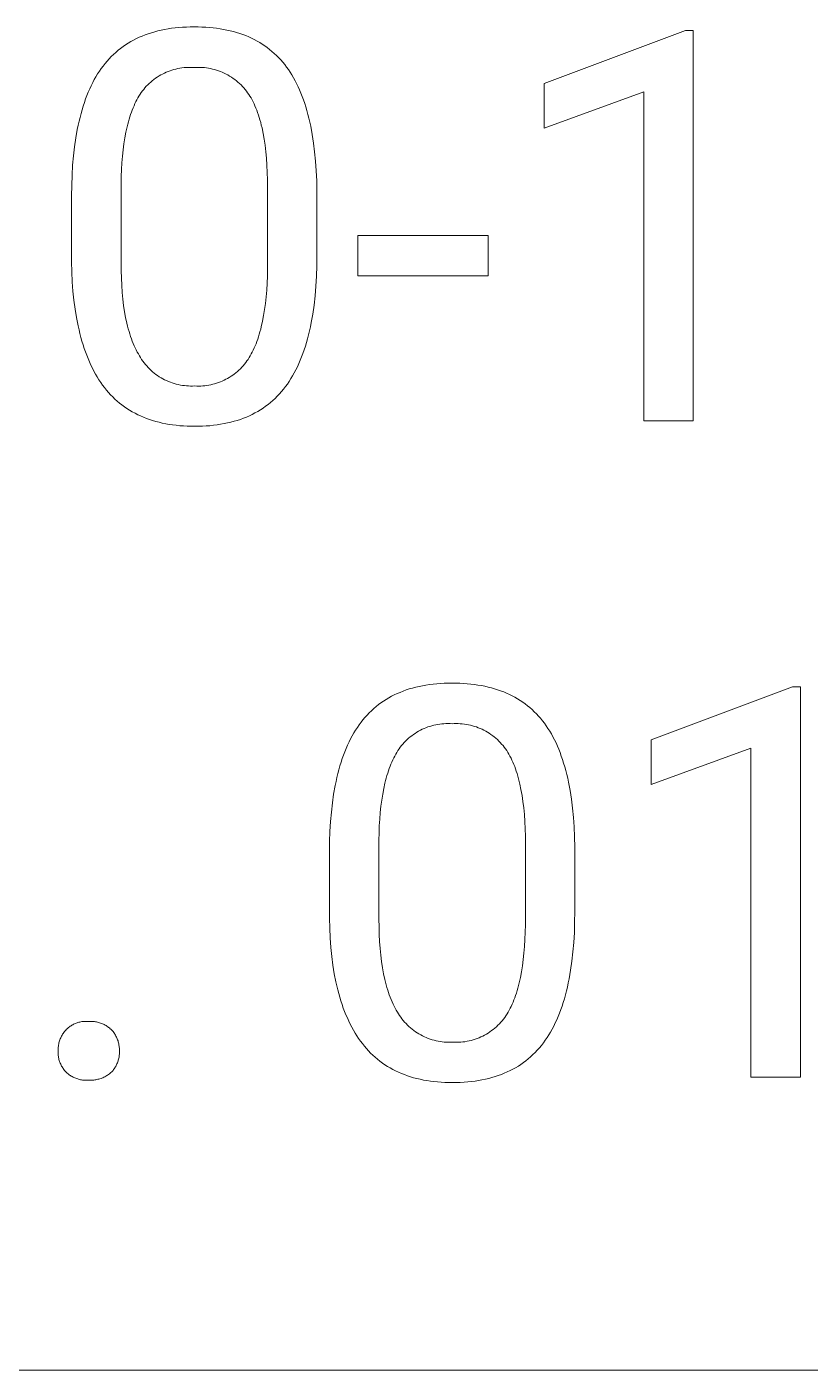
# Model space of a CAD drawing. Header units: millimetres. Extents: x 578 to 4608, y -138 to 2677.
# Drawn here: x 3708.7 to 3785.6, y 87 to 218.9 of the extents above; entities that cross this region are included whole.
import ezdxf

# ---------------------------------------------------------------- set-up
doc = ezdxf.new("R2010")
doc.units = ezdxf.units.MM
doc.header["$MEASUREMENT"] = 0
doc.layers.add('Domyślny', color=7, linetype='Continuous', true_color=0x000000)

msp = doc.modelspace()

# ---------------------------------------------------------------- linework, layer by layer
at = {"layer": 'Domyślny', "color": 18, "lineweight": 15, "true_color": 0x000000}
for p, q in [((3719.21, 217.57), (3719.49, 217.71)), ((3719.49, 217.71), (3719.77, 217.84)), ((3719.77, 217.84), (3720.06, 217.96)), ((3720.06, 217.96), (3720.35, 218.08)), ((3720.35, 218.08), (3720.65, 218.19)), ((3720.65, 218.19), (3720.96, 218.29)), ((3720.96, 218.29), (3721.28, 218.38)), ((3721.28, 218.38), (3721.6, 218.46)), ((3721.6, 218.46), (3721.92, 218.54)), ((3721.92, 218.54), (3722.26, 218.61)), ((3722.26, 218.61), (3722.6, 218.67)), ((3722.6, 218.67), (3722.94, 218.72)), ((3722.94, 218.72), (3723.3, 218.76)), ((3723.3, 218.76), (3723.66, 218.8)), ((3723.66, 218.8), (3724.02, 218.83)), ((3724.02, 218.83), (3724.39, 218.85)), ((3724.39, 218.85), (3724.77, 218.86)), ((3724.77, 218.86), (3725.16, 218.86)), ((3725.16, 218.86), (3725.54, 218.86)), ((3725.54, 218.86), (3725.92, 218.85)), ((3725.92, 218.85), (3726.29, 218.83)), ((3726.29, 218.83), (3726.65, 218.8)), ((3726.65, 218.8), (3727.01, 218.77)), ((3727.01, 218.77), (3727.36, 218.72)), ((3727.36, 218.72), (3727.7, 218.67)), ((3727.7, 218.67), (3728.04, 218.62)), ((3728.04, 218.62), (3728.37, 218.55)), ((3728.37, 218.55), (3728.7, 218.48)), ((3728.7, 218.48), (3729.01, 218.4)), ((3729.01, 218.4), (3729.33, 218.31)), ((3729.33, 218.31), (3729.63, 218.21)), ((3729.63, 218.21), (3729.93, 218.11)), ((3729.93, 218.11), (3730.22, 218)), ((3730.22, 218), (3730.51, 217.88)), ((3730.51, 217.88), (3730.79, 217.75)), ((3730.79, 217.75), (3731.06, 217.61)), ((3731.06, 217.61), (3731.33, 217.47)), ((3759.52, 213.31), (3773.41, 218.51)), ((3773.41, 218.51), (3774.17, 218.51)), ((3774.17, 218.51), (3774.17, 180.17)), ((3717.24, 216.16), (3717.47, 216.36)), ((3717.47, 216.36), (3717.7, 216.56)), ((3717.7, 216.56), (3717.93, 216.75)), ((3717.93, 216.75), (3718.18, 216.93)), ((3718.18, 216.93), (3718.43, 217.1)), ((3718.43, 217.1), (3718.68, 217.26)), ((3718.68, 217.26), (3718.94, 217.42)), ((3718.94, 217.42), (3719.21, 217.57)), ((3731.33, 217.47), (3731.59, 217.32)), ((3731.59, 217.32), (3731.85, 217.16)), ((3731.85, 217.16), (3732.09, 217)), ((3732.09, 217), (3732.34, 216.83)), ((3732.34, 216.83), (3732.57, 216.64)), ((3732.57, 216.64), (3732.8, 216.46)), ((3732.8, 216.46), (3733.02, 216.26)), ((3716.03, 214.77), (3716.22, 215.02)), ((3716.22, 215.02), (3716.41, 215.27)), ((3716.41, 215.27), (3716.61, 215.5)), ((3716.61, 215.5), (3716.81, 215.73)), ((3716.81, 215.73), (3717.02, 215.95)), ((3717.02, 215.95), (3717.24, 216.16)), ((3733.02, 216.26), (3733.24, 216.05)), ((3733.24, 216.05), (3733.45, 215.84)), ((3733.45, 215.84), (3733.66, 215.62)), ((3733.66, 215.62), (3733.85, 215.4)), ((3733.85, 215.4), (3734.05, 215.16)), ((3734.05, 215.16), (3734.23, 214.92)), ((3715.2, 213.39), (3715.35, 213.68)), ((3715.35, 213.68), (3715.51, 213.97)), ((3715.51, 213.97), (3715.68, 214.24)), ((3715.68, 214.24), (3715.85, 214.51)), ((3715.85, 214.51), (3716.03, 214.77)), ((3721.21, 213.7), (3721.05, 213.58)), ((3721.37, 213.82), (3721.21, 213.7)), ((3721.54, 213.93), (3721.37, 213.82)), ((3721.71, 214.04), (3721.54, 213.93)), ((3721.88, 214.14), (3721.71, 214.04)), ((3722.05, 214.23), (3721.88, 214.14)), ((3722.23, 214.32), (3722.05, 214.23)), ((3722.42, 214.41), (3722.23, 214.32)), ((3722.6, 214.48), (3722.42, 214.41)), ((3722.79, 214.55), (3722.6, 214.48)), ((3722.98, 214.62), (3722.79, 214.55)), ((3723.17, 214.67), (3722.98, 214.62)), ((3723.37, 214.72), (3723.17, 214.67)), ((3723.56, 214.77), (3723.37, 214.72)), ((3723.76, 214.81), (3723.56, 214.77)), ((3723.96, 214.84), (3723.76, 214.81)), ((3724.16, 214.86), (3723.96, 214.84)), ((3724.36, 214.88), (3724.16, 214.86)), ((3724.56, 214.89), (3724.36, 214.88)), ((3724.76, 214.89), (3724.56, 214.89)), ((3724.96, 214.89), (3724.76, 214.89)), ((3725.16, 214.88), (3724.96, 214.89)), ((3725.36, 214.89), (3725.16, 214.88)), ((3725.56, 214.89), (3725.36, 214.89)), ((3725.76, 214.89), (3725.56, 214.89)), ((3725.97, 214.88), (3725.76, 214.89)), ((3726.17, 214.86), (3725.97, 214.88)), ((3726.37, 214.84), (3726.17, 214.86)), ((3726.57, 214.81), (3726.37, 214.84)), ((3726.77, 214.77), (3726.57, 214.81)), ((3726.97, 214.72), (3726.77, 214.77)), ((3727.16, 214.67), (3726.97, 214.72)), ((3727.35, 214.62), (3727.16, 214.67)), ((3727.55, 214.55), (3727.35, 214.62)), ((3727.74, 214.48), (3727.55, 214.55)), ((3727.92, 214.4), (3727.74, 214.48)), ((3728.11, 214.32), (3727.92, 214.4)), ((3728.29, 214.23), (3728.11, 214.32)), ((3728.47, 214.14), (3728.29, 214.23)), ((3728.64, 214.03), (3728.47, 214.14)), ((3728.81, 213.93), (3728.64, 214.03)), ((3728.98, 213.81), (3728.81, 213.93)), ((3729.14, 213.69), (3728.98, 213.81)), ((3729.3, 213.57), (3729.14, 213.69)), ((3734.23, 214.92), (3734.41, 214.67)), ((3734.41, 214.67), (3734.58, 214.41)), ((3734.58, 214.41), (3734.75, 214.14)), ((3734.75, 214.14), (3734.91, 213.86)), ((3734.91, 213.86), (3735.07, 213.58)), ((3714.63, 212.13), (3714.76, 212.46)), ((3714.76, 212.46), (3714.9, 212.77)), ((3714.9, 212.77), (3715.05, 213.08)), ((3715.05, 213.08), (3715.2, 213.39)), ((3719.96, 212.41), (3719.84, 212.24)), ((3720.08, 212.57), (3719.96, 212.41)), ((3720.2, 212.73), (3720.08, 212.57)), ((3720.33, 212.88), (3720.2, 212.73)), ((3720.46, 213.03), (3720.33, 212.88)), ((3720.6, 213.17), (3720.46, 213.03)), ((3720.75, 213.31), (3720.6, 213.17)), ((3720.9, 213.45), (3720.75, 213.31)), ((3721.05, 213.58), (3720.9, 213.45)), ((3729.46, 213.44), (3729.3, 213.57)), ((3729.61, 213.31), (3729.46, 213.44)), ((3729.76, 213.17), (3729.61, 213.31)), ((3729.9, 213.02), (3729.76, 213.17)), ((3730.03, 212.87), (3729.9, 213.02)), ((3730.16, 212.72), (3730.03, 212.87)), ((3730.29, 212.56), (3730.16, 212.72)), ((3730.41, 212.4), (3730.29, 212.56)), ((3730.52, 212.23), (3730.41, 212.4)), ((3735.07, 213.58), (3735.22, 213.29)), ((3735.22, 213.29), (3735.36, 212.99)), ((3735.36, 212.99), (3735.5, 212.68)), ((3735.5, 212.68), (3735.64, 212.36)), ((3735.64, 212.36), (3735.77, 212.03)), ((3759.52, 208.91), (3759.52, 213.31)), ((3769.3, 212.49), (3759.52, 208.91)), ((3769.3, 180.17), (3769.3, 212.49)), ((3714.15, 210.73), (3714.26, 211.09)), ((3714.26, 211.09), (3714.38, 211.45)), ((3714.38, 211.45), (3714.5, 211.79)), ((3714.5, 211.79), (3714.63, 212.13)), ((3719.25, 211.12), (3719.16, 210.92)), ((3719.34, 211.33), (3719.25, 211.12)), ((3719.43, 211.52), (3719.34, 211.33)), ((3719.53, 211.71), (3719.43, 211.52)), ((3719.63, 211.89), (3719.53, 211.71)), ((3719.74, 212.07), (3719.63, 211.89)), ((3719.84, 212.24), (3719.74, 212.07)), ((3730.63, 212.06), (3730.52, 212.23)), ((3730.74, 211.88), (3730.63, 212.06)), ((3730.84, 211.69), (3730.74, 211.88)), ((3730.94, 211.5), (3730.84, 211.69)), ((3731.04, 211.3), (3730.94, 211.5)), ((3731.13, 211.1), (3731.04, 211.3)), ((3731.22, 210.89), (3731.13, 211.1)), ((3735.77, 212.03), (3735.89, 211.7)), ((3735.89, 211.7), (3736.01, 211.35)), ((3736.01, 211.35), (3736.12, 211)), ((3736.12, 211), (3736.23, 210.64)), ((3713.85, 209.6), (3713.95, 209.98)), ((3713.95, 209.98), (3714.05, 210.36)), ((3714.05, 210.36), (3714.15, 210.73)), ((3718.76, 209.79), (3718.7, 209.55)), ((3718.84, 210.03), (3718.76, 209.79)), ((3718.91, 210.26), (3718.84, 210.03)), ((3718.99, 210.48), (3718.91, 210.26)), ((3719.07, 210.7), (3718.99, 210.48)), ((3719.16, 210.92), (3719.07, 210.7)), ((3731.31, 210.67), (3731.22, 210.89)), ((3731.39, 210.44), (3731.31, 210.67)), ((3731.47, 210.21), (3731.39, 210.44)), ((3731.55, 209.97), (3731.47, 210.21)), ((3731.62, 209.73), (3731.55, 209.97)), ((3731.69, 209.48), (3731.62, 209.73)), ((3736.23, 210.64), (3736.33, 210.27)), ((3736.33, 210.27), (3736.42, 209.9)), ((3736.42, 209.9), (3736.52, 209.51)), ((3713.53, 207.97), (3713.68, 208.8)), ((3713.68, 208.8), (3713.76, 209.2)), ((3713.76, 209.2), (3713.85, 209.6)), ((3718.45, 208.51), (3718.35, 207.96)), ((3718.57, 209.04), (3718.45, 208.51)), ((3718.63, 209.3), (3718.57, 209.04)), ((3718.7, 209.55), (3718.63, 209.3)), ((3731.75, 209.22), (3731.69, 209.48)), ((3731.82, 208.96), (3731.75, 209.22)), ((3731.93, 208.41), (3731.82, 208.96)), ((3732.03, 207.84), (3731.93, 208.41)), ((3736.52, 209.51), (3736.6, 209.12)), ((3736.6, 209.12), (3736.75, 208.31)), ((3713.3, 206.2), (3713.41, 207.1)), ((3713.41, 207.1), (3713.53, 207.97)), ((3718.25, 207.39), (3718.18, 206.79)), ((3718.35, 207.96), (3718.25, 207.39)), ((3732.12, 207.24), (3732.03, 207.84)), ((3732.2, 206.61), (3732.12, 207.24)), ((3736.75, 208.31), (3736.88, 207.46)), ((3736.88, 207.46), (3736.99, 206.59)), ((3713.22, 205.27), (3713.3, 206.2)), ((3718.11, 206.17), (3718.06, 205.52)), ((3718.18, 206.79), (3718.11, 206.17)), ((3732.26, 205.96), (3732.2, 206.61)), ((3732.3, 205.28), (3732.26, 205.96)), ((3736.99, 206.59), (3737.08, 205.68)), ((3713.17, 204.3), (3713.22, 205.27)), ((3718.02, 204.85), (3717.99, 204.16)), ((3718.06, 205.52), (3718.02, 204.85)), ((3732.34, 204.57), (3732.3, 205.28)), ((3732.36, 203.84), (3732.34, 204.57)), ((3737.08, 205.68), (3737.15, 204.73)), ((3737.15, 204.73), (3737.19, 203.76)), ((3713.12, 202.26), (3713.13, 203.3)), ((3713.13, 203.3), (3713.17, 204.3)), ((3717.99, 204.16), (3717.98, 203.44)), ((3717.98, 203.44), (3717.98, 195.69)), ((3732.37, 203.08), (3732.36, 203.84)), ((3737.19, 203.76), (3737.21, 202.75)), ((3713.12, 195.79), (3713.12, 202.26)), ((3732.37, 195.14), (3732.37, 203.08)), ((3737.21, 202.75), (3737.21, 196.45)), ((3741.23, 194.41), (3741.23, 198.37)), ((3741.23, 198.37), (3754.02, 198.37)), ((3754.02, 198.37), (3754.02, 194.41)), ((3713.15, 194.8), (3713.12, 195.79)), ((3717.98, 195.69), (3717.99, 194.93)), ((3737.2, 195.4), (3737.16, 194.39)), ((3737.21, 196.45), (3737.2, 195.4)), ((3713.19, 193.84), (3713.15, 194.8)), ((3717.99, 194.93), (3718.01, 194.2)), ((3718.01, 194.2), (3718.04, 193.49)), ((3732.32, 193.69), (3732.35, 194.4)), ((3732.35, 194.4), (3732.37, 195.14)), ((3737.16, 194.39), (3737.11, 193.41)), ((3754.02, 194.41), (3741.23, 194.41)), ((3713.26, 192.92), (3713.19, 193.84)), ((3713.35, 192.02), (3713.26, 192.92)), ((3718.04, 193.49), (3718.09, 192.8)), ((3718.09, 192.8), (3718.16, 192.14)), ((3732.22, 192.35), (3732.28, 193.01)), ((3732.28, 193.01), (3732.32, 193.69)), ((3737.11, 193.41), (3737.03, 192.46)), ((3713.47, 191.15), (3713.35, 192.02)), ((3718.16, 192.14), (3718.23, 191.51)), ((3718.23, 191.51), (3718.33, 190.9)), ((3732.07, 191.11), (3732.15, 191.72)), ((3732.15, 191.72), (3732.22, 192.35)), ((3736.93, 191.55), (3736.8, 190.67)), ((3737.03, 192.46), (3736.93, 191.55)), ((3713.6, 190.32), (3713.47, 191.15)), ((3713.76, 189.52), (3713.6, 190.32)), ((3718.33, 190.9), (3718.43, 190.32)), ((3718.43, 190.32), (3718.55, 189.76)), ((3731.75, 189.43), (3731.87, 189.97)), ((3731.87, 189.97), (3731.98, 190.52)), ((3731.98, 190.52), (3732.07, 191.11)), ((3736.8, 190.67), (3736.66, 189.83)), ((3713.85, 189.13), (3713.76, 189.52)), ((3713.94, 188.75), (3713.85, 189.13)), ((3714.04, 188.37), (3713.94, 188.75)), ((3718.55, 189.76), (3718.62, 189.49)), ((3718.62, 189.49), (3718.69, 189.23)), ((3718.69, 189.23), (3718.76, 188.97)), ((3718.76, 188.97), (3718.83, 188.72)), ((3718.83, 188.72), (3718.91, 188.47)), ((3731.47, 188.44), (3731.55, 188.68)), ((3731.55, 188.68), (3731.62, 188.92)), ((3731.62, 188.92), (3731.69, 189.17)), ((3731.69, 189.17), (3731.75, 189.43)), ((3736.39, 188.63), (3736.29, 188.25)), ((3736.49, 189.02), (3736.39, 188.63)), ((3736.57, 189.42), (3736.49, 189.02)), ((3736.66, 189.83), (3736.57, 189.42)), ((3714.14, 188.01), (3714.04, 188.37)), ((3714.25, 187.65), (3714.14, 188.01)), ((3714.36, 187.3), (3714.25, 187.65)), ((3714.48, 186.95), (3714.36, 187.3)), ((3718.91, 188.47), (3719, 188.24)), ((3719, 188.24), (3719.08, 188)), ((3719.08, 188), (3719.17, 187.78)), ((3719.17, 187.78), (3719.27, 187.56)), ((3719.27, 187.56), (3719.37, 187.35)), ((3719.37, 187.35), (3719.47, 187.14)), ((3730.96, 187.13), (3731.05, 187.34)), ((3731.05, 187.34), (3731.14, 187.54)), ((3731.14, 187.54), (3731.23, 187.76)), ((3731.23, 187.76), (3731.32, 187.98)), ((3731.32, 187.98), (3731.4, 188.21)), ((3731.4, 188.21), (3731.47, 188.44)), ((3736.08, 187.51), (3735.96, 187.15)), ((3736.19, 187.87), (3736.08, 187.51)), ((3736.29, 188.25), (3736.19, 187.87)), ((3714.61, 186.62), (3714.48, 186.95)), ((3714.74, 186.29), (3714.61, 186.62)), ((3714.88, 185.97), (3714.74, 186.29)), ((3715.02, 185.66), (3714.88, 185.97)), ((3719.47, 187.14), (3719.57, 186.94)), ((3719.57, 186.94), (3719.68, 186.75)), ((3719.68, 186.75), (3719.79, 186.56)), ((3719.79, 186.56), (3719.89, 186.39)), ((3719.89, 186.39), (3720, 186.21)), ((3720, 186.21), (3720.12, 186.05)), ((3720.12, 186.05), (3720.24, 185.89)), ((3730.22, 185.9), (3730.34, 186.06)), ((3730.34, 186.06), (3730.45, 186.22)), ((3730.45, 186.22), (3730.55, 186.39)), ((3730.55, 186.39), (3730.66, 186.56)), ((3730.66, 186.56), (3730.76, 186.75)), ((3730.76, 186.75), (3730.86, 186.94)), ((3730.86, 186.94), (3730.96, 187.13)), ((3735.58, 186.13), (3735.44, 185.81)), ((3735.71, 186.46), (3735.58, 186.13)), ((3735.84, 186.8), (3735.71, 186.46)), ((3735.96, 187.15), (3735.84, 186.8)), ((3715.16, 185.36), (3715.02, 185.66)), ((3715.32, 185.06), (3715.16, 185.36)), ((3715.48, 184.78), (3715.32, 185.06)), ((3715.64, 184.5), (3715.48, 184.78)), ((3720.24, 185.89), (3720.37, 185.73)), ((3720.37, 185.73), (3720.5, 185.57)), ((3720.5, 185.57), (3720.64, 185.42)), ((3720.64, 185.42), (3720.78, 185.28)), ((3720.78, 185.28), (3720.93, 185.14)), ((3720.93, 185.14), (3721.08, 185.01)), ((3721.08, 185.01), (3721.24, 184.88)), ((3721.24, 184.88), (3721.4, 184.75)), ((3721.4, 184.75), (3721.56, 184.63)), ((3721.56, 184.63), (3721.73, 184.52)), ((3728.78, 184.56), (3728.94, 184.67)), ((3728.94, 184.67), (3729.1, 184.78)), ((3729.1, 184.78), (3729.26, 184.91)), ((3729.26, 184.91), (3729.41, 185.03)), ((3729.41, 185.03), (3729.56, 185.17)), ((3729.56, 185.17), (3729.7, 185.3)), ((3729.7, 185.3), (3729.84, 185.44)), ((3729.84, 185.44), (3729.97, 185.59)), ((3729.97, 185.59), (3730.1, 185.74)), ((3730.1, 185.74), (3730.22, 185.9)), ((3734.99, 184.9), (3734.83, 184.61)), ((3735.15, 185.19), (3734.99, 184.9)), ((3735.3, 185.5), (3735.15, 185.19)), ((3735.44, 185.81), (3735.3, 185.5)), ((3715.81, 184.22), (3715.64, 184.5)), ((3715.99, 183.96), (3715.81, 184.22)), ((3716.17, 183.7), (3715.99, 183.96)), ((3716.35, 183.45), (3716.17, 183.7)), ((3716.55, 183.21), (3716.35, 183.45)), ((3721.73, 184.52), (3721.91, 184.42)), ((3721.91, 184.42), (3722.08, 184.32)), ((3722.08, 184.32), (3722.26, 184.22)), ((3722.26, 184.22), (3722.45, 184.13)), ((3722.45, 184.13), (3722.63, 184.05)), ((3722.63, 184.05), (3722.82, 183.98)), ((3722.82, 183.98), (3723.01, 183.91)), ((3723.01, 183.91), (3723.21, 183.85)), ((3723.21, 183.85), (3723.4, 183.79)), ((3723.4, 183.79), (3723.6, 183.74)), ((3723.6, 183.74), (3723.8, 183.7)), ((3723.8, 183.7), (3724, 183.67)), ((3724, 183.67), (3724.2, 183.64)), ((3724.2, 183.64), (3724.4, 183.62)), ((3724.4, 183.62), (3724.6, 183.61)), ((3724.6, 183.61), (3724.81, 183.6)), ((3724.81, 183.6), (3725.01, 183.6)), ((3725.01, 183.6), (3725.21, 183.61)), ((3725.21, 183.61), (3725.41, 183.6)), ((3725.41, 183.6), (3725.61, 183.6)), ((3725.61, 183.6), (3725.8, 183.6)), ((3725.8, 183.6), (3726, 183.61)), ((3726, 183.61), (3726.2, 183.63)), ((3726.2, 183.63), (3726.39, 183.65)), ((3726.39, 183.65), (3726.59, 183.69)), ((3726.59, 183.69), (3726.78, 183.72)), ((3726.78, 183.72), (3726.98, 183.77)), ((3726.98, 183.77), (3727.17, 183.82)), ((3727.17, 183.82), (3727.36, 183.88)), ((3727.36, 183.88), (3727.54, 183.94)), ((3727.54, 183.94), (3727.73, 184.01)), ((3727.73, 184.01), (3727.91, 184.09)), ((3727.91, 184.09), (3728.09, 184.17)), ((3728.09, 184.17), (3728.27, 184.26)), ((3728.27, 184.26), (3728.44, 184.35)), ((3728.44, 184.35), (3728.61, 184.45)), ((3728.61, 184.45), (3728.78, 184.56)), ((3734.13, 183.54), (3733.93, 183.29)), ((3734.31, 183.8), (3734.13, 183.54)), ((3734.49, 184.06), (3734.31, 183.8)), ((3734.66, 184.33), (3734.49, 184.06)), ((3734.83, 184.61), (3734.66, 184.33)), ((3716.75, 182.98), (3716.55, 183.21)), ((3716.95, 182.75), (3716.75, 182.98)), ((3717.16, 182.53), (3716.95, 182.75)), ((3717.38, 182.32), (3717.16, 182.53)), ((3717.6, 182.12), (3717.38, 182.32)), ((3717.83, 181.92), (3717.6, 182.12)), ((3732.88, 182.18), (3732.65, 181.98)), ((3733.1, 182.39), (3732.88, 182.18)), ((3733.32, 182.6), (3733.1, 182.39)), ((3733.53, 182.82), (3733.32, 182.6)), ((3733.74, 183.05), (3733.53, 182.82)), ((3733.93, 183.29), (3733.74, 183.05)), ((3718.07, 181.74), (3717.83, 181.92)), ((3718.31, 181.56), (3718.07, 181.74)), ((3718.56, 181.39), (3718.31, 181.56)), ((3718.82, 181.23), (3718.56, 181.39)), ((3719.08, 181.07), (3718.82, 181.23)), ((3719.35, 180.93), (3719.08, 181.07)), ((3719.62, 180.79), (3719.35, 180.93)), ((3719.9, 180.66), (3719.62, 180.79)), ((3730.58, 180.69), (3730.29, 180.56)), ((3730.86, 180.82), (3730.58, 180.69)), ((3731.13, 180.96), (3730.86, 180.82)), ((3731.4, 181.11), (3731.13, 180.96)), ((3731.66, 181.27), (3731.4, 181.11)), ((3731.92, 181.43), (3731.66, 181.27)), ((3732.17, 181.61), (3731.92, 181.43)), ((3732.41, 181.79), (3732.17, 181.61)), ((3732.65, 181.98), (3732.41, 181.79)), ((3720.18, 180.54), (3719.9, 180.66)), ((3720.48, 180.42), (3720.18, 180.54)), ((3720.78, 180.31), (3720.48, 180.42)), ((3721.08, 180.22), (3720.78, 180.31)), ((3721.39, 180.13), (3721.08, 180.22)), ((3721.71, 180.04), (3721.39, 180.13)), ((3722.03, 179.97), (3721.71, 180.04)), ((3722.36, 179.9), (3722.03, 179.97)), ((3722.69, 179.84), (3722.36, 179.9)), ((3723.04, 179.79), (3722.69, 179.84)), ((3723.38, 179.75), (3723.04, 179.79)), ((3723.74, 179.71), (3723.38, 179.75)), ((3724.1, 179.68), (3723.74, 179.71)), ((3724.46, 179.66), (3724.1, 179.68)), ((3724.83, 179.65), (3724.46, 179.66)), ((3725.21, 179.65), (3724.83, 179.65)), ((3725.6, 179.65), (3725.21, 179.65)), ((3725.97, 179.66), (3725.6, 179.65)), ((3726.34, 179.68), (3725.97, 179.66)), ((3726.71, 179.71), (3726.34, 179.68)), ((3727.06, 179.75), (3726.71, 179.71)), ((3727.41, 179.79), (3727.06, 179.75)), ((3727.76, 179.85), (3727.41, 179.79)), ((3728.1, 179.91), (3727.76, 179.85)), ((3728.43, 179.98), (3728.1, 179.91)), ((3728.76, 180.05), (3728.43, 179.98)), ((3729.08, 180.14), (3728.76, 180.05)), ((3729.39, 180.23), (3729.08, 180.14)), ((3729.7, 180.33), (3729.39, 180.23)), ((3730, 180.44), (3729.7, 180.33)), ((3730.29, 180.56), (3730, 180.44)), ((3774.17, 180.17), (3769.3, 180.17)), ((3748.26, 154.29), (3748.62, 154.33)), ((3748.62, 154.33), (3748.98, 154.37)), ((3748.98, 154.37), (3749.34, 154.4)), ((3749.34, 154.4), (3749.72, 154.42)), ((3749.72, 154.42), (3750.09, 154.43)), ((3750.09, 154.43), (3750.48, 154.43)), ((3750.48, 154.43), (3750.86, 154.43)), ((3750.86, 154.43), (3751.24, 154.42)), ((3751.24, 154.42), (3751.61, 154.4)), ((3751.61, 154.4), (3751.97, 154.37)), ((3751.97, 154.37), (3752.33, 154.34)), ((3752.33, 154.34), (3752.68, 154.3)), ((3752.68, 154.3), (3753.02, 154.25)), ((3744, 152.83), (3744.27, 152.99)), ((3744.27, 152.99), (3744.53, 153.14)), ((3744.53, 153.14), (3744.81, 153.28)), ((3744.81, 153.28), (3745.09, 153.41)), ((3745.09, 153.41), (3745.38, 153.53)), ((3745.38, 153.53), (3745.67, 153.65)), ((3745.67, 153.65), (3745.98, 153.76)), ((3745.98, 153.76), (3746.28, 153.86)), ((3746.28, 153.86), (3746.6, 153.95)), ((3746.6, 153.95), (3746.92, 154.03)), ((3746.92, 154.03), (3747.24, 154.11)), ((3747.24, 154.11), (3747.58, 154.18)), ((3747.58, 154.18), (3747.92, 154.24)), ((3747.92, 154.24), (3748.26, 154.29)), ((3753.02, 154.25), (3753.36, 154.19)), ((3753.36, 154.19), (3753.69, 154.12)), ((3753.69, 154.12), (3754.02, 154.05)), ((3754.02, 154.05), (3754.34, 153.97)), ((3754.34, 153.97), (3754.65, 153.88)), ((3754.65, 153.88), (3754.95, 153.78)), ((3754.95, 153.78), (3755.25, 153.68)), ((3755.25, 153.68), (3755.55, 153.57)), ((3755.55, 153.57), (3755.83, 153.45)), ((3755.83, 153.45), (3756.11, 153.32)), ((3756.11, 153.32), (3756.39, 153.19)), ((3756.39, 153.19), (3756.65, 153.05)), ((3756.65, 153.05), (3756.91, 152.9)), ((3770.03, 148.88), (3783.92, 154.08)), ((3783.92, 154.08), (3784.69, 154.08)), ((3784.69, 154.08), (3784.69, 115.74)), ((3742.35, 151.52), (3742.56, 151.73)), ((3742.56, 151.73), (3742.79, 151.93)), ((3742.79, 151.93), (3743.02, 152.13)), ((3743.02, 152.13), (3743.25, 152.32)), ((3743.25, 152.32), (3743.5, 152.5)), ((3743.5, 152.5), (3743.75, 152.67)), ((3743.75, 152.67), (3744, 152.83)), ((3756.91, 152.9), (3757.17, 152.74)), ((3757.17, 152.74), (3757.42, 152.57)), ((3757.42, 152.57), (3757.66, 152.4)), ((3757.66, 152.4), (3757.89, 152.22)), ((3757.89, 152.22), (3758.12, 152.03)), ((3758.12, 152.03), (3758.35, 151.84)), ((3758.35, 151.84), (3758.56, 151.63)), ((3741.18, 150.08), (3741.35, 150.34)), ((3741.35, 150.34), (3741.54, 150.59)), ((3741.54, 150.59), (3741.73, 150.84)), ((3741.73, 150.84), (3741.93, 151.07)), ((3741.93, 151.07), (3742.13, 151.3)), ((3742.13, 151.3), (3742.35, 151.52)), ((3748.88, 150.34), (3748.69, 150.3)), ((3749.08, 150.38), (3748.88, 150.34)), ((3749.28, 150.41), (3749.08, 150.38)), ((3749.48, 150.43), (3749.28, 150.41)), ((3749.68, 150.45), (3749.48, 150.43)), ((3749.88, 150.46), (3749.68, 150.45)), ((3750.08, 150.46), (3749.88, 150.46)), ((3750.28, 150.46), (3750.08, 150.46)), ((3750.48, 150.45), (3750.28, 150.46)), ((3750.68, 150.46), (3750.48, 150.45)), ((3750.88, 150.46), (3750.68, 150.46)), ((3751.09, 150.46), (3750.88, 150.46)), ((3751.29, 150.45), (3751.09, 150.46)), ((3751.49, 150.43), (3751.29, 150.45)), ((3751.69, 150.41), (3751.49, 150.43)), ((3751.89, 150.38), (3751.69, 150.41)), ((3752.09, 150.34), (3751.89, 150.38)), ((3752.29, 150.3), (3752.09, 150.34)), ((3758.56, 151.63), (3758.77, 151.42)), ((3758.77, 151.42), (3758.98, 151.2)), ((3758.98, 151.2), (3759.18, 150.98)), ((3759.18, 150.98), (3759.37, 150.74)), ((3759.37, 150.74), (3759.55, 150.5)), ((3759.55, 150.5), (3759.73, 150.25)), ((3740.52, 148.96), (3740.67, 149.25)), ((3740.67, 149.25), (3740.84, 149.54)), ((3740.84, 149.54), (3741, 149.81)), ((3741, 149.81), (3741.18, 150.08)), ((3746.37, 149.15), (3746.22, 149.02)), ((3746.53, 149.27), (3746.37, 149.15)), ((3746.69, 149.39), (3746.53, 149.27)), ((3746.86, 149.5), (3746.69, 149.39)), ((3747.03, 149.61), (3746.86, 149.5)), ((3747.2, 149.71), (3747.03, 149.61)), ((3747.37, 149.81), (3747.2, 149.71)), ((3747.55, 149.9), (3747.37, 149.81)), ((3747.74, 149.98), (3747.55, 149.9)), ((3747.92, 150.06), (3747.74, 149.98)), ((3748.11, 150.13), (3747.92, 150.06)), ((3748.3, 150.19), (3748.11, 150.13)), ((3748.49, 150.25), (3748.3, 150.19)), ((3748.69, 150.3), (3748.49, 150.25)), ((3752.48, 150.25), (3752.29, 150.3)), ((3752.68, 150.19), (3752.48, 150.25)), ((3752.87, 150.13), (3752.68, 150.19)), ((3753.06, 150.06), (3752.87, 150.13)), ((3753.24, 149.98), (3753.06, 150.06)), ((3753.43, 149.9), (3753.24, 149.98)), ((3753.61, 149.81), (3753.43, 149.9)), ((3753.79, 149.71), (3753.61, 149.81)), ((3753.96, 149.61), (3753.79, 149.71)), ((3754.13, 149.51), (3753.96, 149.61)), ((3754.3, 149.39), (3754.13, 149.51)), ((3754.47, 149.27), (3754.3, 149.39)), ((3754.62, 149.15), (3754.47, 149.27)), ((3754.78, 149.02), (3754.62, 149.15)), ((3754.93, 148.89), (3754.78, 149.02)), ((3759.73, 150.25), (3759.9, 149.99)), ((3759.9, 149.99), (3760.07, 149.72)), ((3760.07, 149.72), (3760.23, 149.45)), ((3760.23, 149.45), (3760.39, 149.16)), ((3760.39, 149.16), (3760.54, 148.87)), ((3739.95, 147.7), (3740.08, 148.03)), ((3740.08, 148.03), (3740.22, 148.34)), ((3740.22, 148.34), (3740.37, 148.66)), ((3740.37, 148.66), (3740.52, 148.96)), ((3745.17, 147.81), (3745.06, 147.64)), ((3745.28, 147.98), (3745.17, 147.81)), ((3745.4, 148.14), (3745.28, 147.98)), ((3745.52, 148.3), (3745.4, 148.14)), ((3745.65, 148.45), (3745.52, 148.3)), ((3745.78, 148.6), (3745.65, 148.45)), ((3745.92, 148.75), (3745.78, 148.6)), ((3746.07, 148.89), (3745.92, 148.75)), ((3746.22, 149.02), (3746.07, 148.89)), ((3755.08, 148.75), (3754.93, 148.89)), ((3755.22, 148.6), (3755.08, 148.75)), ((3755.35, 148.45), (3755.22, 148.6)), ((3755.49, 148.3), (3755.35, 148.45)), ((3755.61, 148.14), (3755.49, 148.3)), ((3755.73, 147.98), (3755.61, 148.14)), ((3755.85, 147.81), (3755.73, 147.98)), ((3755.96, 147.64), (3755.85, 147.81)), ((3760.54, 148.87), (3760.69, 148.57)), ((3760.69, 148.57), (3760.83, 148.26)), ((3760.83, 148.26), (3760.96, 147.94)), ((3760.96, 147.94), (3761.09, 147.62)), ((3770.03, 144.48), (3770.03, 148.88)), ((3779.81, 148.06), (3770.03, 144.48)), ((3779.81, 115.74), (3779.81, 148.06)), ((3739.47, 146.3), (3739.58, 146.66)), ((3739.58, 146.66), (3739.7, 147.02)), ((3739.7, 147.02), (3739.82, 147.36)), ((3739.82, 147.36), (3739.95, 147.7)), ((3744.48, 146.49), (3744.4, 146.27)), ((3744.57, 146.69), (3744.48, 146.49)), ((3744.66, 146.9), (3744.57, 146.69)), ((3744.76, 147.09), (3744.66, 146.9)), ((3744.85, 147.28), (3744.76, 147.09)), ((3744.95, 147.47), (3744.85, 147.28)), ((3745.06, 147.64), (3744.95, 147.47)), ((3756.06, 147.46), (3755.96, 147.64)), ((3756.17, 147.28), (3756.06, 147.46)), ((3756.27, 147.08), (3756.17, 147.28)), ((3756.36, 146.88), (3756.27, 147.08)), ((3756.45, 146.68), (3756.36, 146.88)), ((3756.54, 146.46), (3756.45, 146.68)), ((3756.63, 146.24), (3756.54, 146.46)), ((3761.09, 147.62), (3761.21, 147.28)), ((3761.21, 147.28), (3761.33, 146.94)), ((3761.33, 146.94), (3761.44, 146.59)), ((3761.44, 146.59), (3761.55, 146.23)), ((3739.09, 144.77), (3739.17, 145.17)), ((3739.17, 145.17), (3739.27, 145.56)), ((3739.27, 145.56), (3739.37, 145.93)), ((3739.37, 145.93), (3739.47, 146.3)), ((3744.02, 145.12), (3743.95, 144.87)), ((3744.09, 145.36), (3744.02, 145.12)), ((3744.16, 145.6), (3744.09, 145.36)), ((3744.23, 145.83), (3744.16, 145.6)), ((3744.31, 146.05), (3744.23, 145.83)), ((3744.4, 146.27), (3744.31, 146.05)), ((3756.71, 146.02), (3756.63, 146.24)), ((3756.79, 145.79), (3756.71, 146.02)), ((3756.87, 145.55), (3756.79, 145.79)), ((3756.94, 145.3), (3756.87, 145.55)), ((3757.01, 145.05), (3756.94, 145.3)), ((3761.55, 146.23), (3761.65, 145.86)), ((3761.65, 145.86), (3761.75, 145.48)), ((3761.75, 145.48), (3761.84, 145.1)), ((3761.84, 145.1), (3761.92, 144.7)), ((3738.85, 143.54), (3739, 144.37)), ((3739, 144.37), (3739.09, 144.77)), ((3743.77, 144.08), (3743.67, 143.53)), ((3743.89, 144.61), (3743.77, 144.08)), ((3743.95, 144.87), (3743.89, 144.61)), ((3757.08, 144.79), (3757.01, 145.05)), ((3757.14, 144.53), (3757.08, 144.79)), ((3757.25, 143.98), (3757.14, 144.53)), ((3757.36, 143.41), (3757.25, 143.98)), ((3761.92, 144.7), (3762.08, 143.89)), ((3762.08, 143.89), (3762.21, 143.04)), ((3738.63, 141.77), (3738.73, 142.67)), ((3738.73, 142.67), (3738.85, 143.54)), ((3743.58, 142.96), (3743.5, 142.36)), ((3743.67, 143.53), (3743.58, 142.96)), ((3757.44, 142.81), (3757.36, 143.41)), ((3757.52, 142.18), (3757.44, 142.81)), ((3762.21, 143.04), (3762.32, 142.17)), ((3738.55, 140.84), (3738.63, 141.77)), ((3743.43, 141.74), (3743.38, 141.09)), ((3743.5, 142.36), (3743.43, 141.74)), ((3757.58, 141.53), (3757.52, 142.18)), ((3757.63, 140.85), (3757.58, 141.53)), ((3762.32, 142.17), (3762.4, 141.25)), ((3762.4, 141.25), (3762.47, 140.31)), ((3738.45, 138.87), (3738.49, 139.87)), ((3738.49, 139.87), (3738.55, 140.84)), ((3743.34, 140.42), (3743.31, 139.73)), ((3743.38, 141.09), (3743.34, 140.42)), ((3757.66, 140.14), (3757.63, 140.85)), ((3757.68, 139.41), (3757.66, 140.14)), ((3762.47, 140.31), (3762.51, 139.33)), ((3738.44, 137.83), (3738.45, 138.87)), ((3743.31, 139.73), (3743.3, 139.01)), ((3743.3, 139.01), (3743.3, 131.26)), ((3757.69, 138.65), (3757.68, 139.41)), ((3757.69, 130.71), (3757.69, 138.65)), ((3762.51, 139.33), (3762.53, 138.32)), ((3738.44, 131.36), (3738.44, 137.83)), ((3762.53, 138.32), (3762.53, 132.02)), ((3762.53, 132.02), (3762.52, 130.97)), ((3738.47, 130.38), (3738.44, 131.36)), ((3743.3, 131.26), (3743.31, 130.5)), ((3757.67, 129.97), (3757.69, 130.71)), ((3762.52, 130.97), (3762.49, 129.96)), ((3738.52, 129.42), (3738.47, 130.38)), ((3738.59, 128.49), (3738.52, 129.42)), ((3743.31, 130.5), (3743.33, 129.77)), ((3743.33, 129.77), (3743.36, 129.06)), ((3757.6, 128.58), (3757.64, 129.26)), ((3757.64, 129.26), (3757.67, 129.97)), ((3762.49, 129.96), (3762.43, 128.98)), ((3738.68, 127.6), (3738.59, 128.49)), ((3743.36, 129.06), (3743.41, 128.38)), ((3743.41, 128.38), (3743.48, 127.72)), ((3757.48, 127.29), (3757.54, 127.92)), ((3757.54, 127.92), (3757.6, 128.58)), ((3762.35, 128.04), (3762.25, 127.13)), ((3762.43, 128.98), (3762.35, 128.04)), ((3738.79, 126.73), (3738.68, 127.6)), ((3738.92, 125.9), (3738.79, 126.73)), ((3743.48, 127.72), (3743.56, 127.09)), ((3743.56, 127.09), (3743.65, 126.48)), ((3757.3, 126.09), (3757.39, 126.68)), ((3757.39, 126.68), (3757.48, 127.29)), ((3762.25, 127.13), (3762.12, 126.25)), ((3739.08, 125.1), (3738.92, 125.9)), ((3743.65, 126.48), (3743.75, 125.89)), ((3743.75, 125.89), (3743.87, 125.34)), ((3743.87, 125.34), (3743.94, 125.07)), ((3757.07, 125), (3757.19, 125.54)), ((3757.19, 125.54), (3757.3, 126.09)), ((3761.98, 125.41), (3761.89, 125)), ((3762.12, 126.25), (3761.98, 125.41)), ((3739.17, 124.71), (3739.08, 125.1)), ((3739.26, 124.33), (3739.17, 124.71)), ((3739.36, 123.95), (3739.26, 124.33)), ((3743.94, 125.07), (3744.01, 124.81)), ((3744.01, 124.81), (3744.08, 124.55)), ((3744.08, 124.55), (3744.16, 124.3)), ((3744.16, 124.3), (3744.24, 124.05)), ((3744.24, 124.05), (3744.32, 123.82)), ((3756.72, 123.78), (3756.8, 124.01)), ((3756.8, 124.01), (3756.87, 124.25)), ((3756.87, 124.25), (3756.94, 124.49)), ((3756.94, 124.49), (3757.01, 124.74)), ((3757.01, 124.74), (3757.07, 125)), ((3761.71, 124.21), (3761.61, 123.83)), ((3761.81, 124.6), (3761.71, 124.21)), ((3761.89, 125), (3761.81, 124.6)), ((3739.46, 123.59), (3739.36, 123.95)), ((3739.57, 123.23), (3739.46, 123.59)), ((3739.68, 122.88), (3739.57, 123.23)), ((3739.8, 122.54), (3739.68, 122.88)), ((3744.32, 123.82), (3744.41, 123.59)), ((3744.41, 123.59), (3744.5, 123.36)), ((3744.5, 123.36), (3744.59, 123.14)), ((3744.59, 123.14), (3744.69, 122.93)), ((3744.69, 122.93), (3744.79, 122.72)), ((3744.79, 122.72), (3744.89, 122.52)), ((3756.19, 122.51), (3756.28, 122.7)), ((3756.28, 122.7), (3756.38, 122.91)), ((3756.38, 122.91), (3756.47, 123.11)), ((3756.47, 123.11), (3756.55, 123.33)), ((3756.55, 123.33), (3756.64, 123.55)), ((3756.64, 123.55), (3756.72, 123.78)), ((3761.28, 122.73), (3761.16, 122.38)), ((3761.4, 123.09), (3761.28, 122.73)), ((3761.51, 123.45), (3761.4, 123.09)), ((3761.61, 123.83), (3761.51, 123.45)), ((3739.93, 122.2), (3739.8, 122.54)), ((3740.06, 121.88), (3739.93, 122.2)), ((3740.2, 121.56), (3740.06, 121.88)), ((3740.34, 121.25), (3740.2, 121.56)), ((3744.89, 122.52), (3745, 122.33)), ((3745, 122.33), (3745.11, 122.14)), ((3745.11, 122.14), (3745.22, 121.97)), ((3745.22, 121.97), (3745.33, 121.8)), ((3745.33, 121.8), (3745.44, 121.63)), ((3745.44, 121.63), (3745.56, 121.47)), ((3745.56, 121.47), (3745.69, 121.31)), ((3755.4, 121.29), (3755.53, 121.45)), ((3755.53, 121.45), (3755.65, 121.62)), ((3755.65, 121.62), (3755.77, 121.78)), ((3755.77, 121.78), (3755.88, 121.96)), ((3755.88, 121.96), (3755.98, 122.13)), ((3755.98, 122.13), (3756.09, 122.32)), ((3756.09, 122.32), (3756.19, 122.51)), ((3760.76, 121.39), (3760.62, 121.07)), ((3760.9, 121.71), (3760.76, 121.39)), ((3761.03, 122.04), (3760.9, 121.71)), ((3761.16, 122.38), (3761.03, 122.04)), ((3712.24, 119.96), (3712.3, 120.05)), ((3712.3, 120.05), (3712.36, 120.14)), ((3712.36, 120.14), (3712.42, 120.22)), ((3712.42, 120.22), (3712.49, 120.3)), ((3712.49, 120.3), (3712.55, 120.38)), ((3712.55, 120.38), (3712.62, 120.45)), ((3712.62, 120.45), (3712.69, 120.51)), ((3712.69, 120.51), (3712.76, 120.57)), ((3712.76, 120.57), (3712.83, 120.63)), ((3712.83, 120.63), (3712.91, 120.69)), ((3712.91, 120.69), (3712.99, 120.75)), ((3712.99, 120.75), (3713.07, 120.8)), ((3713.07, 120.8), (3713.15, 120.85)), ((3713.15, 120.85), (3713.23, 120.89)), ((3713.23, 120.89), (3713.31, 120.94)), ((3713.31, 120.94), (3713.4, 120.98)), ((3713.4, 120.98), (3713.48, 121.02)), ((3713.48, 121.02), (3713.57, 121.05)), ((3713.57, 121.05), (3713.66, 121.08)), ((3713.66, 121.08), (3713.75, 121.11)), ((3713.75, 121.11), (3713.84, 121.14)), ((3713.84, 121.14), (3713.93, 121.16)), ((3713.93, 121.16), (3714.03, 121.18)), ((3714.03, 121.18), (3714.12, 121.2)), ((3714.12, 121.2), (3714.21, 121.21)), ((3714.21, 121.21), (3714.31, 121.22)), ((3714.31, 121.22), (3714.4, 121.23)), ((3714.4, 121.23), (3714.5, 121.23)), ((3714.5, 121.23), (3714.59, 121.23)), ((3714.59, 121.23), (3714.69, 121.23)), ((3714.69, 121.23), (3714.78, 121.22)), ((3714.78, 121.22), (3714.88, 121.23)), ((3714.88, 121.23), (3714.98, 121.23)), ((3714.98, 121.23), (3715.08, 121.23)), ((3715.08, 121.23), (3715.18, 121.22)), ((3715.18, 121.22), (3715.28, 121.22)), ((3715.28, 121.22), (3715.38, 121.2)), ((3715.38, 121.2), (3715.48, 121.19)), ((3715.48, 121.19), (3715.58, 121.17)), ((3715.58, 121.17), (3715.68, 121.15)), ((3715.68, 121.15), (3715.77, 121.12)), ((3715.77, 121.12), (3715.87, 121.1)), ((3715.87, 121.1), (3715.97, 121.06)), ((3715.97, 121.06), (3716.06, 121.03)), ((3716.06, 121.03), (3716.15, 120.99)), ((3716.15, 120.99), (3716.24, 120.95)), ((3716.24, 120.95), (3716.33, 120.91)), ((3716.33, 120.91), (3716.42, 120.86)), ((3716.42, 120.86), (3716.51, 120.81)), ((3716.51, 120.81), (3716.59, 120.75)), ((3716.59, 120.75), (3716.68, 120.7)), ((3716.68, 120.7), (3716.76, 120.64)), ((3716.76, 120.64), (3716.84, 120.58)), ((3716.84, 120.58), (3716.92, 120.51)), ((3716.92, 120.51), (3716.99, 120.45)), ((3716.99, 120.45), (3717.06, 120.38)), ((3717.06, 120.38), (3717.13, 120.3)), ((3717.13, 120.3), (3717.2, 120.22)), ((3717.2, 120.22), (3717.26, 120.14)), ((3717.26, 120.14), (3717.32, 120.05)), ((3717.32, 120.05), (3717.37, 119.96)), ((3740.49, 120.94), (3740.34, 121.25)), ((3740.64, 120.65), (3740.49, 120.94)), ((3740.8, 120.36), (3740.64, 120.65)), ((3740.96, 120.08), (3740.8, 120.36)), ((3741.13, 119.81), (3740.96, 120.08)), ((3745.69, 121.31), (3745.82, 121.15)), ((3745.82, 121.15), (3745.96, 121.01)), ((3745.96, 121.01), (3746.1, 120.86)), ((3746.1, 120.86), (3746.25, 120.72)), ((3746.25, 120.72), (3746.4, 120.59)), ((3746.4, 120.59), (3746.56, 120.46)), ((3746.56, 120.46), (3746.72, 120.33)), ((3746.72, 120.33), (3746.88, 120.21)), ((3746.88, 120.21), (3747.05, 120.1)), ((3747.05, 120.1), (3747.23, 119.99)), ((3753.86, 119.98), (3754.03, 120.08)), ((3754.03, 120.08), (3754.2, 120.2)), ((3754.2, 120.2), (3754.37, 120.32)), ((3754.37, 120.32), (3754.53, 120.44)), ((3754.53, 120.44), (3754.69, 120.57)), ((3754.69, 120.57), (3754.84, 120.7)), ((3754.84, 120.7), (3754.99, 120.84)), ((3754.99, 120.84), (3755.13, 120.99)), ((3755.13, 120.99), (3755.27, 121.14)), ((3755.27, 121.14), (3755.4, 121.29)), ((3760.15, 120.18), (3759.98, 119.9)), ((3760.31, 120.47), (3760.15, 120.18)), ((3760.47, 120.77), (3760.31, 120.47)), ((3760.62, 121.07), (3760.47, 120.77)), ((3711.8, 118.6), (3711.81, 118.7)), ((3711.81, 118.7), (3711.82, 118.8)), ((3711.82, 118.8), (3711.84, 118.9)), ((3711.84, 118.9), (3711.86, 119.01)), ((3711.86, 119.01), (3711.88, 119.11)), ((3711.88, 119.11), (3711.91, 119.21)), ((3711.91, 119.21), (3711.94, 119.31)), ((3711.94, 119.31), (3711.97, 119.4)), ((3711.97, 119.4), (3712.01, 119.5)), ((3712.01, 119.5), (3712.05, 119.6)), ((3712.05, 119.6), (3712.09, 119.69)), ((3712.09, 119.69), (3712.14, 119.78)), ((3712.14, 119.78), (3712.19, 119.87)), ((3712.19, 119.87), (3712.24, 119.96)), ((3717.37, 119.96), (3717.43, 119.88)), ((3717.43, 119.88), (3717.48, 119.78)), ((3717.48, 119.78), (3717.52, 119.69)), ((3717.52, 119.69), (3717.57, 119.6)), ((3717.57, 119.6), (3717.61, 119.5)), ((3717.61, 119.5), (3717.64, 119.41)), ((3717.64, 119.41), (3717.68, 119.31)), ((3717.68, 119.31), (3717.71, 119.21)), ((3717.71, 119.21), (3717.73, 119.11)), ((3717.73, 119.11), (3717.75, 119.01)), ((3717.75, 119.01), (3717.77, 118.9)), ((3717.77, 118.9), (3717.79, 118.8)), ((3717.79, 118.8), (3717.8, 118.7)), ((3717.8, 118.7), (3717.81, 118.6)), ((3741.31, 119.54), (3741.13, 119.81)), ((3741.49, 119.29), (3741.31, 119.54)), ((3741.68, 119.04), (3741.49, 119.29)), ((3741.87, 118.79), (3741.68, 119.04)), ((3742.07, 118.56), (3741.87, 118.79)), ((3747.23, 119.99), (3747.4, 119.89)), ((3747.4, 119.89), (3747.58, 119.8)), ((3747.58, 119.8), (3747.77, 119.71)), ((3747.77, 119.71), (3747.95, 119.63)), ((3747.95, 119.63), (3748.14, 119.55)), ((3748.14, 119.55), (3748.33, 119.49)), ((3748.33, 119.49), (3748.53, 119.42)), ((3748.53, 119.42), (3748.72, 119.37)), ((3748.72, 119.37), (3748.92, 119.32)), ((3748.92, 119.32), (3749.12, 119.28)), ((3749.12, 119.28), (3749.32, 119.24)), ((3749.32, 119.24), (3749.52, 119.21)), ((3749.52, 119.21), (3749.72, 119.19)), ((3749.72, 119.19), (3749.92, 119.18)), ((3749.92, 119.18), (3750.13, 119.17)), ((3750.13, 119.17), (3750.33, 119.17)), ((3750.33, 119.17), (3750.53, 119.18)), ((3750.53, 119.18), (3750.74, 119.17)), ((3750.74, 119.17), (3750.94, 119.17)), ((3750.94, 119.17), (3751.15, 119.17)), ((3751.15, 119.17), (3751.35, 119.19)), ((3751.35, 119.19), (3751.55, 119.21)), ((3751.55, 119.21), (3751.75, 119.23)), ((3751.75, 119.23), (3751.96, 119.27)), ((3751.96, 119.27), (3752.15, 119.31)), ((3752.15, 119.31), (3752.35, 119.36)), ((3752.35, 119.36), (3752.55, 119.41)), ((3752.55, 119.41), (3752.74, 119.47)), ((3752.74, 119.47), (3752.94, 119.54)), ((3752.94, 119.54), (3753.13, 119.61)), ((3753.13, 119.61), (3753.31, 119.7)), ((3753.31, 119.7), (3753.5, 119.78)), ((3753.5, 119.78), (3753.68, 119.88)), ((3753.68, 119.88), (3753.86, 119.98)), ((3759.26, 118.86), (3759.06, 118.62)), ((3759.45, 119.11), (3759.26, 118.86)), ((3759.63, 119.37), (3759.45, 119.11)), ((3759.81, 119.63), (3759.63, 119.37)), ((3759.98, 119.9), (3759.81, 119.63)), ((3711.79, 118.49), (3711.8, 118.6)), ((3711.79, 118.39), (3711.79, 118.49)), ((3711.79, 118.29), (3711.79, 118.39)), ((3711.79, 118.19), (3711.79, 118.29)), ((3711.79, 118.08), (3711.79, 118.19)), ((3711.8, 117.98), (3711.79, 118.08)), ((3711.81, 117.89), (3711.8, 117.98)), ((3711.82, 117.79), (3711.81, 117.89)), ((3711.84, 117.69), (3711.82, 117.79)), ((3711.86, 117.59), (3711.84, 117.69)), ((3711.88, 117.49), (3711.86, 117.59)), ((3711.91, 117.39), (3711.88, 117.49)), ((3711.94, 117.3), (3711.91, 117.39)), ((3717.71, 117.43), (3717.68, 117.34)), ((3717.74, 117.53), (3717.71, 117.43)), ((3717.76, 117.62), (3717.74, 117.53)), ((3717.78, 117.71), (3717.76, 117.62)), ((3717.79, 117.81), (3717.78, 117.71)), ((3717.8, 117.9), (3717.79, 117.81)), ((3717.81, 118), (3717.8, 117.9)), ((3717.81, 118.6), (3717.82, 118.49)), ((3717.82, 118.39), (3717.81, 118.29)), ((3717.81, 118.29), (3717.82, 118.19)), ((3717.82, 118.19), (3717.81, 118.09)), ((3717.81, 118.09), (3717.81, 118)), ((3717.82, 118.49), (3717.82, 118.39)), ((3742.27, 118.33), (3742.07, 118.56)), ((3742.48, 118.11), (3742.27, 118.33)), ((3742.7, 117.9), (3742.48, 118.11)), ((3742.93, 117.7), (3742.7, 117.9)), ((3743.16, 117.51), (3742.93, 117.7)), ((3743.39, 117.32), (3743.16, 117.51)), ((3757.97, 117.55), (3757.73, 117.36)), ((3758.2, 117.75), (3757.97, 117.55)), ((3758.42, 117.96), (3758.2, 117.75)), ((3758.64, 118.17), (3758.42, 117.96)), ((3758.85, 118.39), (3758.64, 118.17)), ((3759.06, 118.62), (3758.85, 118.39)), ((3711.98, 117.21), (3711.94, 117.3)), ((3712.01, 117.11), (3711.98, 117.21)), ((3712.05, 117.02), (3712.01, 117.11)), ((3712.1, 116.93), (3712.05, 117.02)), ((3712.14, 116.84), (3712.1, 116.93)), ((3712.19, 116.75), (3712.14, 116.84)), ((3712.25, 116.67), (3712.19, 116.75)), ((3712.3, 116.59), (3712.25, 116.67)), ((3712.36, 116.5), (3712.3, 116.59)), ((3712.42, 116.42), (3712.36, 116.5)), ((3712.49, 116.35), (3712.42, 116.42)), ((3712.55, 116.27), (3712.49, 116.35)), ((3712.62, 116.2), (3712.55, 116.27)), ((3712.7, 116.14), (3712.62, 116.2)), ((3712.77, 116.08), (3712.7, 116.14)), ((3712.85, 116.02), (3712.77, 116.08)), ((3716.83, 116.07), (3716.74, 116.01)), ((3716.91, 116.14), (3716.83, 116.07)), ((3716.99, 116.2), (3716.91, 116.14)), ((3717.06, 116.27), (3716.99, 116.2)), ((3717.13, 116.34), (3717.06, 116.27)), ((3717.19, 116.42), (3717.13, 116.34)), ((3717.25, 116.49), (3717.19, 116.42)), ((3717.3, 116.57), (3717.25, 116.49)), ((3717.36, 116.65), (3717.3, 116.57)), ((3717.41, 116.73), (3717.36, 116.65)), ((3717.46, 116.81), (3717.41, 116.73)), ((3717.5, 116.9), (3717.46, 116.81)), ((3717.54, 116.98), (3717.5, 116.9)), ((3717.58, 117.07), (3717.54, 116.98)), ((3717.62, 117.16), (3717.58, 117.07)), ((3717.65, 117.25), (3717.62, 117.16)), ((3717.68, 117.34), (3717.65, 117.25)), ((3743.64, 117.14), (3743.39, 117.32)), ((3743.88, 116.97), (3743.64, 117.14)), ((3744.14, 116.81), (3743.88, 116.97)), ((3744.4, 116.65), (3744.14, 116.81)), ((3744.67, 116.51), (3744.4, 116.65)), ((3744.94, 116.37), (3744.67, 116.51)), ((3745.22, 116.24), (3744.94, 116.37)), ((3745.51, 116.11), (3745.22, 116.24)), ((3745.8, 116), (3745.51, 116.11)), ((3755.61, 116.13), (3755.32, 116.01)), ((3755.9, 116.26), (3755.61, 116.13)), ((3756.18, 116.39), (3755.9, 116.26)), ((3756.45, 116.53), (3756.18, 116.39)), ((3756.72, 116.68), (3756.45, 116.53)), ((3756.99, 116.84), (3756.72, 116.68)), ((3757.24, 117), (3756.99, 116.84)), ((3757.49, 117.18), (3757.24, 117)), ((3757.73, 117.36), (3757.49, 117.18)), ((3712.93, 115.96), (3712.85, 116.02)), ((3713.01, 115.91), (3712.93, 115.96)), ((3713.09, 115.85), (3713.01, 115.91)), ((3713.18, 115.8), (3713.09, 115.85)), ((3713.27, 115.76), (3713.18, 115.8)), ((3713.35, 115.72), (3713.27, 115.76)), ((3713.44, 115.68), (3713.35, 115.72)), ((3713.53, 115.64), (3713.44, 115.68)), ((3713.63, 115.61), (3713.53, 115.64)), ((3713.72, 115.57), (3713.63, 115.61)), ((3713.81, 115.55), (3713.72, 115.57)), ((3713.91, 115.52), (3713.81, 115.55)), ((3714, 115.5), (3713.91, 115.52)), ((3714.1, 115.48), (3714, 115.5)), ((3714.2, 115.47), (3714.1, 115.48)), ((3714.29, 115.46), (3714.2, 115.47)), ((3714.39, 115.45), (3714.29, 115.46)), ((3714.49, 115.45), (3714.39, 115.45)), ((3714.59, 115.45), (3714.49, 115.45)), ((3714.68, 115.45), (3714.59, 115.45)), ((3714.78, 115.45), (3714.68, 115.45)), ((3714.89, 115.45), (3714.78, 115.45)), ((3714.99, 115.45), (3714.89, 115.45)), ((3715.09, 115.45), (3714.99, 115.45)), ((3715.2, 115.46), (3715.09, 115.45)), ((3715.3, 115.47), (3715.2, 115.46)), ((3715.4, 115.48), (3715.3, 115.47)), ((3715.51, 115.49), (3715.4, 115.48)), ((3715.61, 115.51), (3715.51, 115.49)), ((3715.71, 115.54), (3715.61, 115.51)), ((3715.81, 115.56), (3715.71, 115.54)), ((3715.91, 115.59), (3715.81, 115.56)), ((3716.01, 115.63), (3715.91, 115.59)), ((3716.1, 115.66), (3716.01, 115.63)), ((3716.2, 115.7), (3716.1, 115.66)), ((3716.29, 115.75), (3716.2, 115.7)), ((3716.39, 115.79), (3716.29, 115.75)), ((3716.48, 115.84), (3716.39, 115.79)), ((3716.57, 115.9), (3716.48, 115.84)), ((3716.66, 115.95), (3716.57, 115.9)), ((3716.74, 116.01), (3716.66, 115.95)), ((3746.1, 115.89), (3745.8, 116)), ((3746.4, 115.79), (3746.1, 115.89)), ((3746.71, 115.7), (3746.4, 115.79)), ((3747.03, 115.62), (3746.71, 115.7)), ((3747.35, 115.54), (3747.03, 115.62)), ((3747.68, 115.47), (3747.35, 115.54)), ((3748.02, 115.41), (3747.68, 115.47)), ((3748.36, 115.36), (3748.02, 115.41)), ((3748.7, 115.32), (3748.36, 115.36)), ((3749.06, 115.28), (3748.7, 115.32)), ((3749.42, 115.25), (3749.06, 115.28)), ((3749.78, 115.23), (3749.42, 115.25)), ((3750.16, 115.22), (3749.78, 115.23)), ((3750.53, 115.22), (3750.16, 115.22)), ((3750.92, 115.22), (3750.53, 115.22)), ((3751.29, 115.24), (3750.92, 115.22)), ((3751.66, 115.26), (3751.29, 115.24)), ((3752.03, 115.28), (3751.66, 115.26)), ((3752.39, 115.32), (3752.03, 115.28)), ((3752.74, 115.36), (3752.39, 115.32)), ((3753.08, 115.42), (3752.74, 115.36)), ((3753.42, 115.48), (3753.08, 115.42)), ((3753.75, 115.55), (3753.42, 115.48)), ((3754.08, 115.62), (3753.75, 115.55)), ((3754.4, 115.71), (3754.08, 115.62)), ((3754.71, 115.8), (3754.4, 115.71)), ((3755.02, 115.9), (3754.71, 115.8)), ((3755.32, 116.01), (3755.02, 115.9)), ((3784.69, 115.74), (3779.81, 115.74)), ((3085.22, 86.99), (4608.26, 86.99))]:
    msp.add_line(p, q, dxfattribs=at)

doc.saveas('drawing.dxf')
